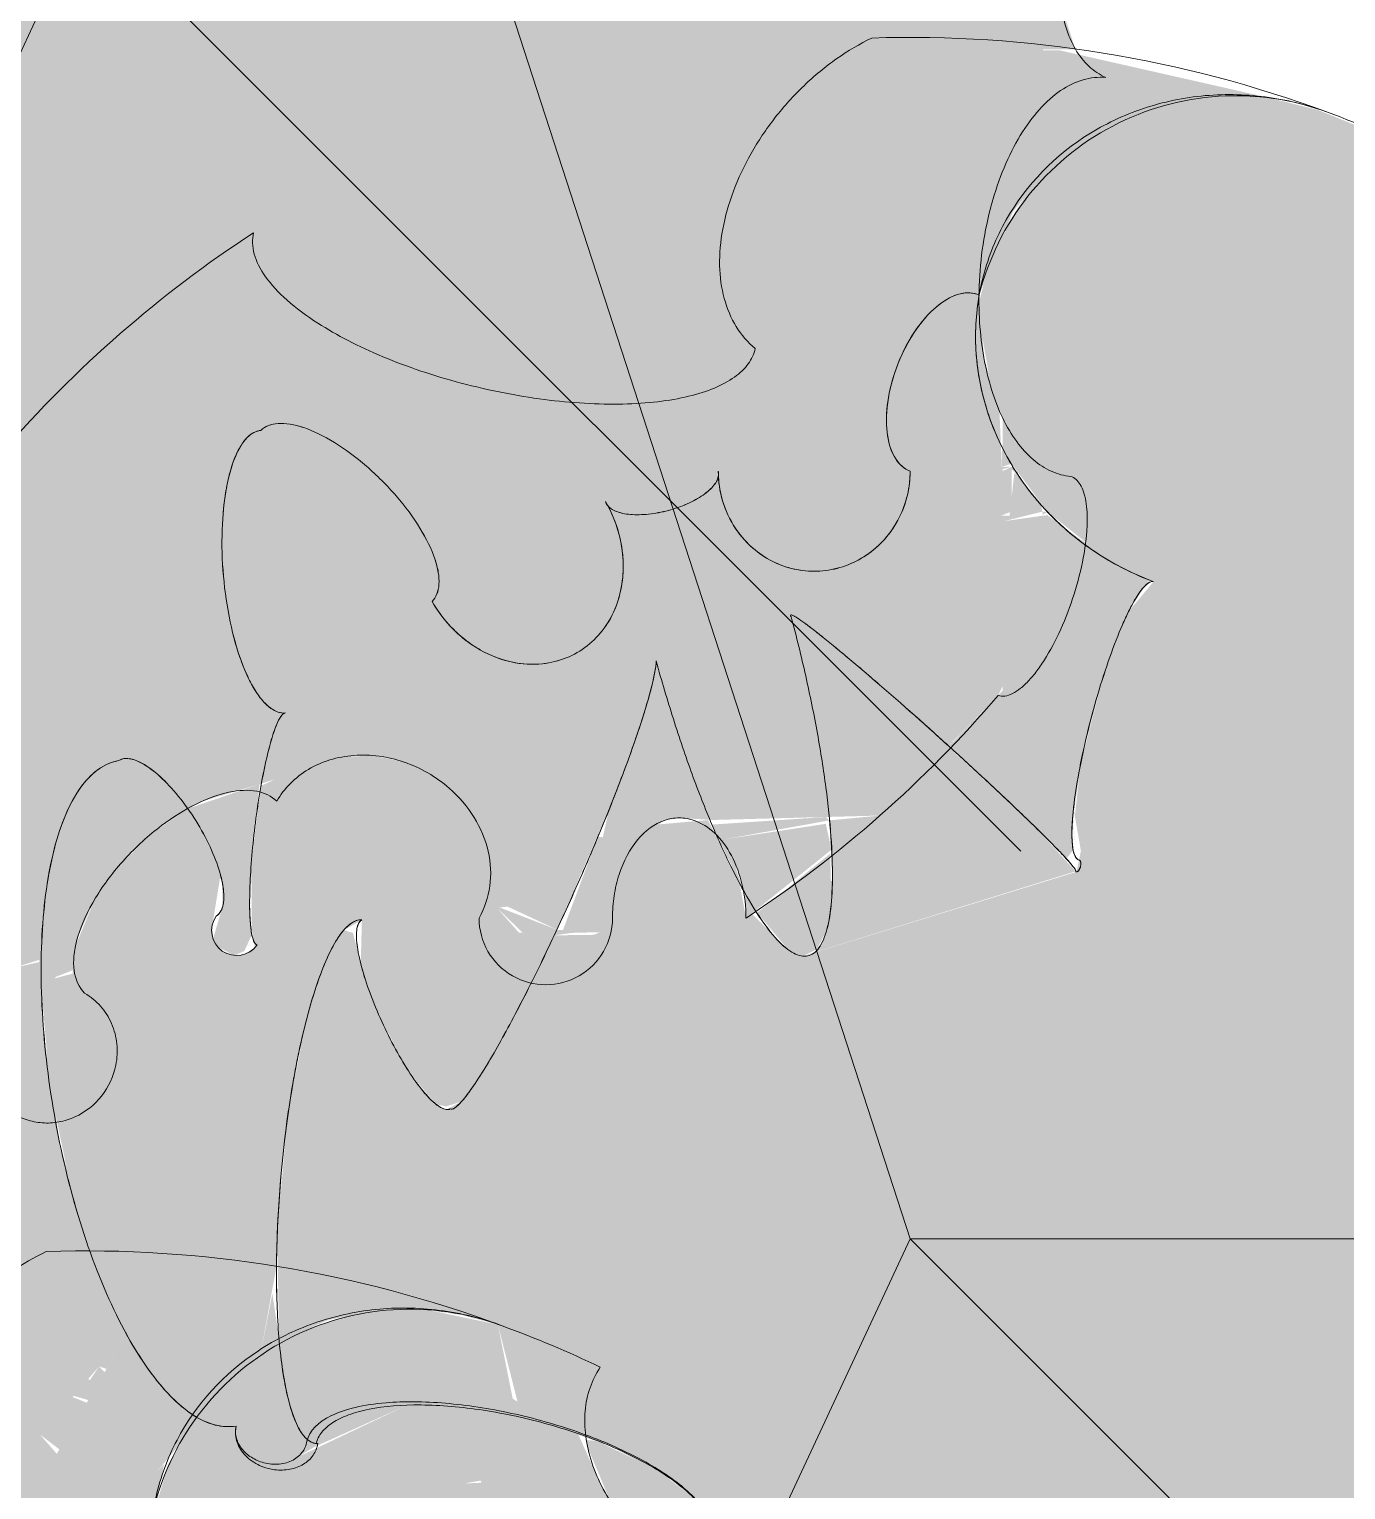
# Model space of a CAD drawing. Header units: inches. Extents: x 46946 to 48441, y 40324 to 42003.
# Drawn here: x 47835.3 to 47847.24, y 40445.14 to 40458.38 of the extents above; entities that cross this region are included whole.
import ezdxf

# ---------------------------------------------------------------- set-up
doc = ezdxf.new("R2010")
doc.units = ezdxf.units.IN
doc.header["$MEASUREMENT"] = 0
doc.layers.add('A-DETL-GENF', color=92, linetype='Continuous', lineweight=9)
doc.layers.add('I-FURN', color=30, linetype='Continuous', lineweight=9)

# ---------------------------------------------------------------- blocks, each defined once
blk = doc.blocks.new('PLANTER_ROOM DIVIDING_SHORT 2_ D - 6_-V159-Level 06 - Furniture')
at = {"layer": 'A-DETL-GENF'}
h = blk.add_hatch(color=256, dxfattribs=at)
h.paths.add_polyline_path([(44.219, -7.53), (44.45, -7.498), (44.263, -7.521)])
h.paths.add_polyline_path([(44.086, -7.518), (44.278, -7.518), (44.135, -7.512)])
h.paths.add_polyline_path([(45.401, -9.861), (44.669, -7.501), (44.263, -7.87), (43.536, -8.658), (44.163, -9.274), (44.207, -9.733), (44.735, -9.705), (45.268, -9.778)])
h.paths.add_polyline_path([(57.697, -4.82), (57.616, -4.518), (57.395, -4.296), (57.092, -4.215), (56.698, -4.155), (56.383, -3.987), (56.207, -3.745), (56.185, -3.61), (56.207, -3.475), (56.383, -3.233), (56.698, -3.065), (57.088, -3), (56.163, -1.791), (55.061, -0.678), (54.986, -0.491), (54.838, -0.358), (54.436, -0.135), (53.949, 0.027), (53.494, 0.088), (53.255, 0.06), (53.085, -0.072), (53.042, -0.237), (52.936, -0.403), (52.712, -0.588), (52.483, -0.708), (52.01, -0.849), (51.362, -0.891), (50.703, -0.8), (50.122, -0.588), (49.698, -0.282), (49.507, 0.027), (49.485, 0.104), (49.472, 0.257), (49.272, 0.027), (49.09, -0.072), (48.855, -0.138), (48.77, -0.155), (48.195, -0.138), (47.569, 0.033), (46.976, 0.333), (46.496, 0.723), (46.194, 1.15), (46.118, 1.445), (46.111, 1.556), (46.156, 1.733), (44.917, 1.445), (43.721, 1.015), (44.15, 0.062), (44.378, -0.819), (44.404, -1.19), (44.37, -1.495), (44.276, -1.722), (44.114, -1.865), (43.928, -1.911), (43.687, -1.865), (43.413, -1.728), (43.116, -1.504), (42.808, -1.201), (42.207, -0.411), (41.936, 0.047), (40.723, -0.914), (40.003, -1.607), (40.236, -1.865), (40.311, -2), (40.38, -2.24), (40.397, -2.529), (40.307, -3), (40.261, -3.151), (40.114, -3.457), (39.921, -3.741), (39.692, -3.991), (39.437, -4.197), (39.166, -4.349), (38.824, -4.447), (38.625, -4.467), (38.375, -4.426), (38.153, -4.349), (37.765, -5.308), (37.648, -5.782), (37.641, -6.361), (37.765, -6.919), (38.015, -7.424), (38.375, -7.847), (38.827, -8.133), (38.861, -8.133), (39.15, -8.283), (39.471, -8.366), (39.693, -8.37), (40.302, -8.261), (40.559, -8.161), (40.805, -8.161), (40.95, -8.099), (41.408, -7.757), (41.814, -7.246), (42.047, -6.797), (42.312, -7.019), (42.892, -7.246), (43.693, -7.454), (44.167, -7.507), (44.484, -7.452), (44.673, -7.492), (45.437, -9.973), (45.343, -10.142), (45.052, -10.435), (45.092, -10.488), (44.767, -10.548), (44.204, -10.833), (44.245, -11.299), (44.383, -11.47), (44.356, -11.831), (45.22, -12.154), (45.227, -12.083), (45.22, -11.811), (45.244, -11.866), (45.249, -12.226), (46.313, -12.772), (46.755, -13.066), (46.828, -13.206), (46.78, -13.299), (46.575, -13.482), (46.087, -13.763), (45.544, -13.97), (45.226, -14.051), (45.203, -14.136), (45.503, -14.306), (46.109, -14.494), (46.91, -14.645), (46.94, -14.649), (47.966, -14.738), (48.922, -14.719), (48.736, -14.274), (48.701, -14.115), (49.112, -13.767), (49.303, -13.415), (48.647, -13.36), (48.691, -13.066), (48.778, -12.737), (49.477, -12.559), (49.683, -12.274), (49.88, -11.714), (50.166, -11.187), (50.399, -10.917), (50.638, -10.786), (50.753, -10.789), (50.808, -11.348), (51.057, -11.024), (51.14, -10.886), (54.202, -11.649), (54.676, -10.692), (54.501, -11.785), (55.478, -12.202), (55.276, -9.205), (56.6, -8.67), (56.398, -8.475), (56.133, -8.124), (55.972, -7.774), (55.844, -7.301), (55.618, -6.559), (55.664, -6.167), (55.679, -6.104), (55.777, -5.888), (55.914, -5.696), (56.207, -5.459), (56.473, -5.347), (56.526, -5.338), (56.868, -5.342), (57.042, -5.404), (57.092, -5.425), (57.395, -5.344), (57.616, -5.123), (57.677, -4.977)])
h = blk.add_hatch(color=256, dxfattribs=at)
h.paths.add_polyline_path([(46.496, -17.485), (46.225, -17.257), (46.368, -17.87), (46.432, -17.678)])
h.paths.add_polyline_path([(40.999, -8.071), (41.054, -8.055), (41.443, -8.099), (41.444, -8.176), (41.023, -8.161), (41.001, -8.078)])
h.paths.add_polyline_path([(33.401, -17.345), (32.669, -14.984), (32.263, -15.353), (31.219, -16.485), (30.42, -17.437), (30.389, -17.555), (31.417, -17.324), (32.474, -17.197), (33.044, -17.208), (33.268, -17.261)])
h.paths.add_polyline_path([(45.767, -16.872), (45.624, -16.742), (45.561, -16.579), (45.259, -16.544), (44.909, -16.384), (44.558, -16.119), (44.254, -15.786), (44.038, -15.43), (43.939, -15.098), (43.618, -14.042), (43.625, -13.814), (43.679, -13.587), (43.777, -13.372), (44.107, -11.729), (44.36, -11.786), (44.383, -11.47), (44.207, -11.228), (44.185, -11.093), (44.203, -10.786), (44.163, -9.274), (43.074, -8.202), (41.495, -8.153), (41.408, -7.802), (41.33, -7.815), (41, -8.099), (41.003, -8.169), (40.483, -8.191), (40.01, -8.332), (39.362, -8.374), (38.703, -8.283), (37.216, -7.794), (37.216, -7.501), (36.855, -7.621), (36.77, -7.639), (36.195, -7.621), (35.569, -7.45), (34.976, -7.15), (34.496, -6.76), (34.194, -6.333), (34.118, -6.038), (34.111, -5.927), (34.156, -5.75), (32.917, -6.038), (31.721, -6.468), (32.15, -7.421), (32.378, -8.302), (32.404, -8.673), (32.37, -8.978), (32.276, -9.205), (32.114, -9.349), (31.928, -9.394), (31.687, -9.349), (31.413, -9.211), (31.116, -8.987), (30.808, -8.684), (30.207, -7.894), (29.936, -7.437), (28.808, -8.315), (28.221, -8.88), (28.568, -9.196), (28.38, -9.723), (28.397, -10.012), (28.357, -10.32), (28.261, -10.634), (28.114, -10.94), (27.921, -11.224), (27.692, -11.474), (27.437, -11.68), (26.945, -11.905), (26.824, -11.93), (26.625, -11.95), (26.328, -12.216), (26.296, -12.1), (25.946, -12.298), (26.002, -12.507), (25.788, -12.699), (25.765, -12.889), (26.015, -12.816), (26.055, -12.827), (26.015, -12.925), (26.157, -13.051), (25.903, -13.441), (26.212, -13.582), (25.765, -14.403), (26.015, -14.908), (26.471, -13.688), (26.98, -13.909), (26.991, -13.788), (27.26, -14.043), (26.028, -14.924), (26.375, -15.33), (26.824, -15.646), (26.829, -15.594), (26.966, -15.698), (27.471, -15.849), (27.883, -15.889), (28.432, -15.803), (28.95, -15.583), (29.408, -15.24), (29.814, -14.729), (30.047, -14.281), (30.312, -14.502), (30.892, -14.729), (31.603, -14.92), (32.673, -14.975), (33.437, -17.456), (33.376, -17.592), (33.22, -17.748), (32.644, -18.098), (31.787, -18.46), (30.896, -18.805), (31.458, -18.968), (32.644, -19.437), (33.834, -19.996), (34.651, -20.467), (34.823, -20.654), (34.813, -20.732), (34.66, -20.9), (34.25, -21.165), (33.712, -21.401), (33.312, -21.499), (33.226, -21.534), (33.203, -21.619), (33.503, -21.789), (34.109, -21.978), (34.91, -22.128), (34.94, -22.132), (35.966, -22.221), (36.963, -22.198), (37.545, -22.092), (37.786, -21.974), (37.803, -21.908), (37.65, -21.804), (37.655, -21.735), (37.578, -21.63), (37.596, -21.573), (37.515, -21.167), (37.526, -20.4), (37.683, -19.758), (37.88, -19.197), (38.122, -18.731), (38.384, -18.411), (38.638, -18.27), (38.753, -18.272), (38.782, -18.742), (38.902, -19.132), (39.122, -19.498), (39.454, -19.794), (39.901, -20.017), (40.129, -20.097), (40.723, -20.151), (41.123, -20.097), (41.281, -20.06), (41.609, -19.908), (41.977, -19.568), (42.081, -19.432), (42.202, -19.132), (42.357, -19.372), (42.415, -19.431), (42.747, -19.593), (43.143, -19.686), (43.824, -19.701), (44.595, -19.583), (45.005, -19.441), (44.678, -19.372), (45.037, -17.632), (45.087, -16.855), (45.491, -16.895), (45.547, -17.139), (45.649, -16.877)])
h.paths.add_polyline_path([(45.249, -12.226), (45.2, -11.875), (45.206, -11.943), (45.2, -12.195), (44.996, -12.723), (44.998, -12.747), (45.226, -12.511), (45.243, -12.305)])
h.paths.add_polyline_path([(45.092, -10.488), (44.474, -9.714), (44.238, -9.764), (44.383, -10.716), (44.698, -10.548), (44.89, -10.503)])
h.paths.add_polyline_path([(44.678, -19.372), (43.742, -18.964), (44.449, -17.033), (44.654, -19.132)])
h.paths.add_polyline_path([(32.219, -15.013), (32.45, -14.981), (32.263, -15.004)])
h.paths.add_polyline_path([(32.086, -15.001), (32.278, -15.001), (32.135, -14.995)])
h.paths.add_polyline_path([(32.585, -14.937), (31.847, -14.966), (32.215, -14.984), (32.581, -14.938)])
h.paths.add_polyline_path([(27.258, -13.995), (27.037, -13.272), (27.115, -12.4), (27.19, -12.4), (27.222, -13.14)])
h = blk.add_hatch(color=256, dxfattribs=at)
h.paths.add_polyline_path([(55.912, -15.752), (55.66, -14.908), (55.593, -14.136), (55.492, -14.092), (55.593, -14.936), (55.341, -14.97), (55.548, -16.012), (55.876, -15.778)])
h.paths.add_polyline_path([(54.87, -16.265), (54.596, -15.846), (54.622, -15.793), (54.23, -15.05), (54.219, -14.826), (53.851, -14.707), (53.041, -14.279), (52.667, -14.931), (52.408, -15.24), (51.943, -15.586), (51.432, -15.803), (51.006, -14.468), (50.043, -14.737), (51.243, -15.833), (50.883, -15.889), (50.25, -15.803), (50.043, -15.764), (50.59, -16.285), (50.718, -16.45), (50.613, -16.645), (50.508, -16.593), (50.376, -16.908), (50.293, -16.838), (50.247, -16.91), (50.066, -16.804), (49.906, -17.002), (49.774, -16.888), (49.909, -16.712), (49.882, -16.696), (49.727, -16.847), (49.423, -16.584), (49.462, -16.45), (49.351, -16.385), (49.269, -16.45), (49.156, -16.352), (49.18, -16.285), (48.868, -16.102), (48.072, -16.45), (47.126, -16.71), (46.131, -16.854), (45.649, -16.877), (45.547, -17.139), (45.465, -16.873), (45.07, -16.867), (45.037, -17.632), (44.678, -19.372), (46.826, -19.827), (49.023, -19.843), (51.178, -19.417), (50.942, -18.833), (50.777, -18.246), (50.69, -17.682), (50.69, -17.133), (50.76, -16.721), (50.987, -16.285), (51.142, -16.114), (51.43, -15.98), (51.81, -15.98), (52.14, -16.077), (52.595, -16.361), (52.436, -15.214), (53.505, -14.796), (52.922, -16.641), (54.829, -16.273)])
h.paths.add_polyline_path([(54.585, -17.481), (54.454, -17.334), (54.161, -16.91), (54.119, -16.766), (54.115, -16.499), (52.939, -16.661), (53.351, -17.149), (53.641, -17.574), (54.478, -17.755), (54.549, -17.574)])
h.paths.add_polyline_path([(50.956, -14.311), (50.757, -13.685), (50.528, -13.881), (50.364, -12.952), (50.218, -13.042), (50.19, -12.885), (50.066, -12.943), (50.048, -13.145), (49.563, -13.441), (49.514, -13.574), (49.98, -14.555), (50.921, -14.319)])
h.paths.add_polyline_path([(50.808, -11.348), (50.761, -11.074), (50.753, -10.789), (50.631, -10.789), (50.384, -10.927), (50.114, -11.262), (49.834, -11.832), (49.824, -11.93), (49.891, -11.923), (50.337, -11.736), (50.643, -11.514), (50.753, -11.409)])
h.paths.add_polyline_path([(46.496, -17.485), (46.368, -17.87), (46.225, -17.257)])
h.paths.add_polyline_path([(45.431, -15.125), (45.391, -15.036), (45.244, -14.967), (45.039, -14.986), (44.415, -14.957), (43.878, -14.898), (44.101, -15.548), (44.421, -15.359), (44.779, -15.235), (44.993, -15.235), (45.277, -15.318), (45.351, -15.279), (45.428, -15.136)])
h.paths.add_polyline_path([(44.678, -19.372), (44.449, -17.033), (43.742, -18.964), (44.167, -19.149)])
h.paths.add_polyline_path([(39.441, -8.373), (38.694, -8.071), (38.298, -7.757), (37.96, -7.313), (37.737, -6.793), (37.641, -6.361), (37.648, -5.782), (37.225, -7.65), (37.227, -7.839), (38.343, -8.167), (38.726, -8.288), (39.367, -8.374), (39.434, -8.373)])
h = blk.add_hatch(color=256, dxfattribs=at)
h.paths.add_polyline_path([(68.245, -19.386), (68.02, -18.876), (67.987, -18.801), (67.714, -18.271), (67.558, -18.3), (67.384, -18.411), (67.122, -18.731), (66.88, -19.197), (66.008, -19.499), (66.469, -19.709), (67.197, -19.66), (68.005, -19.47), (68.244, -19.387)])
h.paths.add_polyline_path([(67.717, -16.251), (67.651, -16.197), (67.686, -16.433), (67.717, -16.262)])
h.paths.add_polyline_path([(56.401, -17.345), (56.31, -17.067), (56.268, -17.261)])
h.paths.add_polyline_path([(67.014, -18.221), (65.73, -17.977), (66.008, -17.368), (64.634, -16.608), (63.063, -17.47), (64.498, -16.591), (64.222, -16.383), (61.766, -15.022), (61.753, -15.234), (61.66, -14.902), (61.703, -8.283), (61.122, -8.071), (60.698, -7.766), (60.548, -7.554), (60.485, -7.379), (60.472, -7.226), (60.317, -7.421), (60.093, -7.554), (59.855, -7.621), (59.77, -7.639), (59.195, -7.621), (58.569, -7.45), (57.946, -7.128), (57.496, -6.76), (57.193, -6.331), (57.118, -6.038), (57.121, -5.888), (57.156, -5.75), (55.674, -6.126), (55.619, -6.548), (55.656, -6.76), (55.664, -6.787), (55.848, -7.314), (56.133, -8.124), (56.459, -8.537), (56.6, -8.67), (55.276, -9.205), (55.469, -12.226), (54.467, -11.77), (54.687, -10.587), (54.202, -11.649), (51.125, -10.917), (51.057, -11.024), (50.921, -11.224), (50.692, -11.474), (50.437, -11.68), (50.166, -11.832), (49.766, -12.011), (49.639, -12.311), (49.448, -12.603), (48.778, -12.737), (48.647, -13.36), (49.303, -13.415), (49.112, -13.767), (48.701, -14.115), (48.841, -14.555), (49.015, -14.908), (49.375, -15.33), (49.824, -15.646), (49.829, -15.594), (50.043, -15.727), (50.471, -15.849), (51.057, -15.862), (51.233, -15.803), (50.043, -14.737), (51.006, -14.468), (51.432, -15.803), (51.95, -15.583), (52.408, -15.24), (52.814, -14.729), (53.06, -14.285), (54.067, -14.783), (54.603, -14.92), (55.593, -14.936), (55.396, -13.244), (55.45, -13.146), (55.437, -12.621), (55.497, -12.529), (55.673, -14.975), (56.437, -17.456), (56.376, -17.592), (56.401, -18.179), (56.016, -18.197), (55.637, -18.123), (55.607, -18.115), (54.787, -18.46), (53.896, -18.805), (54.501, -18.984), (55.644, -19.437), (56.831, -19.994), (57.651, -20.467), (57.813, -20.612), (58.325, -20.549), (58.286, -20.517), (58.608, -20.467), (58.624, -20.535), (58.904, -20.549), (58.966, -20.649), (58.986, -20.612), (59.008, -20.498), (59.263, -20.495), (59.087, -20.648), (59.479, -20.612), (59.668, -20.436), (59.76, -20.427), (59.716, -20.269), (59.866, -20.203), (60.66, -19.852), (60.791, -19.427), (60.997, -18.949), (61.252, -18.55), (61.514, -18.316), (61.753, -18.272), (62.122, -19.498), (62.504, -19.822), (62.901, -20.017), (63.129, -20.097), (63.363, -19.988), (62.834, -18.542), (65.202, -19.132), (65.531, -18.469), (65.729, -18.534), (65.59, -18.692), (66.684, -19.121), (66.996, -18.27)])
h.paths.add_polyline_path([(65.468, -7.647), (65.421, -7.621), (65.342, -7.635)])
h.paths.add_polyline_path([(65.231, -7.625), (65.179, -7.522), (64.949, -7.456), (64.835, -7.538), (65.195, -7.621)])
h.paths.add_polyline_path([(64.755, -7.419), (64.675, -7.45), (64.745, -7.423)])
h.paths.add_polyline_path([(64.739, -11.57), (62.377, -8.76), (63.847, -8.166), (63.483, -8.191), (63.01, -8.332), (62.362, -8.374), (62.028, -8.345), (61.772, -14.859)])
h.paths.add_polyline_path([(60.1, -21.661), (59.88, -20.863), (59.235, -20.808), (59.429, -20.661), (59.04, -20.689), (58.889, -20.779), (57.828, -20.689), (57.78, -20.783), (57.665, -20.927), (57.78, -21.523), (57.514, -21.434), (57.539, -21.709), (57.615, -21.818), (57.547, -21.796), (57.615, -22.082), (57.91, -22.128), (57.946, -22.133), (58.175, -22.132), (57.88, -21.557), (57.946, -21.506), (58.259, -22.171), (59.307, -22.227), (59.593, -22.221), (59.53, -21.983), (59.847, -21.637), (59.9, -21.707), (60.024, -21.598), (60.064, -21.703)])
h.paths.add_polyline_path([(57.883, -21.996), (57.786, -21.696), (57.813, -21.655), (57.88, -21.983)])
h.paths.add_polyline_path([(57.646, -21.211), (57.611, -21.088), (57.482, -21.042), (57.526, -21.142)])
h.paths.add_polyline_path([(56.99, -21.291), (56.496, -21.466), (56.223, -21.545), (56.223, -21.633), (56.503, -21.789), (56.714, -21.827), (56.967, -21.341)])
h.paths.add_polyline_path([(53.594, -17.505), (53.486, -17.35), (53.374, -17.559)])
h.paths.add_polyline_path([(50.956, -14.311), (49.98, -14.555), (49.888, -14.403), (49.514, -13.574), (49.563, -13.441), (50.048, -13.145), (50.066, -12.943), (50.211, -12.885), (50.218, -13.042), (50.364, -12.952), (50.537, -13.931), (50.757, -13.685), (50.945, -14.276)])
h = blk.add_hatch(color=256, dxfattribs=at)
h.paths.add_polyline_path([(49.001, -14.881), (48.922, -14.719), (48.495, -14.781), (48.993, -14.879)])
h.paths.add_polyline_path([(48.25, -14.743), (47.259, -14.688), (46.275, -14.534), (45.503, -14.306), (45.203, -14.136), (45.109, -13.97), (45.507, -13.98), (45.998, -13.805), (46.502, -13.532), (46.78, -13.299), (46.8, -13.206), (46.755, -13.066), (46.313, -12.772), (45.249, -12.226), (45.223, -12.548), (44.998, -12.747), (44.989, -12.648), (45.197, -12.202), (44.073, -11.716), (43.777, -13.372), (43.679, -13.587), (43.624, -13.842), (43.625, -14.078), (43.659, -14.259), (43.837, -14.761), (43.893, -14.884), (44.562, -14.97), (45.185, -14.97), (45.358, -14.94), (45.418, -15.033), (45.431, -15.125), (45.391, -15.235), (45.277, -15.318), (45.173, -15.328), (44.704, -15.252), (44.387, -15.375), (44.101, -15.548), (44.317, -15.862), (44.599, -16.153), (44.909, -16.384), (45.324, -16.558), (45.596, -16.593), (45.642, -16.766), (45.767, -16.872), (46.627, -16.798), (47.612, -16.593), (48.141, -16.423), (48.25, -14.744)])
h.paths.add_polyline_path([(45.437, -9.973), (45.376, -9.846), (45.22, -9.766), (44.89, -9.715), (44.508, -9.725), (45.044, -10.387), (45.376, -10.109), (45.401, -10.054)])
h.paths.add_polyline_path([(44.817, -10.52), (44.526, -10.62), (44.377, -10.677), (44.207, -9.733), (44.176, -9.764), (44.245, -10.797), (44.767, -10.548)])
h.paths.add_polyline_path([(44.554, -7.584), (44.474, -7.521), (44.219, -7.53), (43.603, -7.436), (42.892, -7.246), (42.312, -7.019), (42.077, -6.868), (42.025, -6.827), (41.664, -7.451), (41.439, -7.757), (41.498, -8.177), (43.074, -8.202), (43.534, -8.65), (44.474, -7.659)])
h.paths.add_polyline_path([(43.074, -8.202), (42.991, -8.161), (43.029, -8.161), (43.07, -8.199)])
h.paths.add_polyline_path([(41.444, -8.176), (41.408, -8.081), (41.001, -8.078), (41.043, -8.169), (41.436, -8.176)])
h.paths.add_polyline_path([(41.437, -7.796), (41.408, -7.757), (41.408, -7.802), (41.436, -7.797)])
h.paths.add_polyline_path([(41.003, -8.169), (40.973, -8.083), (40.796, -8.165), (40.999, -8.168)])
h = blk.add_hatch(color=256, dxfattribs=at)
h.paths.add_polyline_path([(69.232, -20.112), (68.901, -20.017), (68.684, -19.926), (68.415, -19.772), (68.314, -19.542), (68.045, -19.913), (68.429, -19.802), (68.948, -20.067), (69.01, -20.097), (69.047, -20.44), (69.099, -20.524), (69.218, -20.157)])
h.paths.add_polyline_path([(68.547, -21.646), (68.031, -21.775), (68.079, -21.931), (68.452, -21.828)])
h.paths.add_polyline_path([(67.838, -21.999), (67.684, -21.862), (66.98, -22.039), (67.142, -21.858), (66.811, -21.714), (66.586, -21.218), (66.136, -21.421), (66.136, -21.617), (65.87, -21.887), (65.816, -21.78), (65.272, -22.227), (65.066, -22.221), (65.035, -22.162), (64.966, -22.221), (64.699, -21.861), (64.41, -21.848), (64.019, -21.756), (63.747, -21.592), (63.627, -21.375), (63.667, -20.894), (63.813, -20.732), (63.829, -20.689), (63.823, -20.654), (63.755, -20.549), (63.313, -20.255), (62.815, -20.026), (62.784, -20.017), (62.314, -19.691), (62.092, -19.492), (61.927, -19.561), (61.685, -19.691), (61.981, -20.918), (61.206, -21.786), (60.895, -21.9), (61.04, -22.29), (60.963, -22.482), (60.861, -22.592), (62.976, -22.592), (63.161, -22.296), (63.596, -22.116), (63.627, -22.592), (67.458, -22.592), (67.043, -22.22), (67.695, -22.039)])
h.paths.add_polyline_path([(64.258, -20.681), (64.253, -20.652), (64.193, -20.682)])
h.paths.add_polyline_path([(61.922, -19.489), (61.845, -19.132), (61.39, -19.329), (61.765, -19.49)])
h.paths.add_polyline_path([(61.308, -19.294), (61.301, -19.175), (61.07, -19.198), (61.245, -19.268)])
h.paths.add_polyline_path([(61.291, -19.016), (61.245, -18.734), (61.119, -18.748), (61.058, -18.978), (61.245, -19.009)])
h.paths.add_polyline_path([(61.006, -19.172), (60.943, -19.062), (60.909, -19.135), (60.997, -19.168)])
h.paths.add_polyline_path([(55.998, -22.592), (55.88, -22.47), (55.266, -22.423), (54.501, -22.28), (54.272, -22.245), (54.098, -22.373), (54.097, -22.373), (53.849, -22.513), (53.706, -22.592), (55.971, -22.592)])
h.paths.add_polyline_path([(53.429, -20.668), (53.428, -20.668), (53.265, -20.731)])
h.paths.add_polyline_path([(53.787, -19.815), (53.716, -19.571), (53.624, -19.411), (53.442, -19.245), (53.235, -19.142), (52.958, -19.091), (52.781, -19.092), (52.48, -19.172), (52.315, -19.245), (52.436, -18.939), (52.37, -18.587), (52.258, -18.36), (52.041, -18.223), (52.258, -18.197), (52.463, -18.123), (52.642, -18.004), (52.788, -17.847), (52.914, -17.566), (52.941, -17.446), (52.916, -17.149), (52.889, -17.045), (52.702, -16.766), (52.512, -16.616), (52.436, -16.573), (52.258, -16.508), (52.025, -16.508), (51.927, -16.616), (51.719, -16.688), (51.434, -16.688), (51.057, -16.587), (50.858, -16.497), (50.731, -16.895), (50.684, -17.166), (50.731, -17.946), (50.777, -18.019), (50.93, -17.887), (51.068, -17.952), (51.254, -18.197), (51.288, -18.258), (51.412, -18.785), (51.426, -19.435), (51.308, -20.269), (51.092, -21.026), (50.858, -21.576), (50.512, -22.104), (50.195, -22.379), (50.033, -22.438), (49.88, -22.436), (49.998, -22.592), (51.845, -22.57), (51.695, -22.441), (51.608, -22.212), (51.647, -21.981), (51.781, -21.703), (51.996, -21.412), (52.411, -21.026), (52.775, -20.817), (53.037, -20.756), (53.155, -20.773), (53.222, -20.817), (53.429, -20.668), (53.61, -20.458), (53.716, -20.268), (53.781, -20.042)])
h.paths.add_polyline_path([(50.731, -16.41), (50.534, -16.224), (50.442, -16.102), (49.829, -15.594), (49.824, -15.646), (49.298, -15.24), (49.001, -14.881), (48.25, -14.744), (48.141, -16.423), (48.868, -16.102), (49.21, -16.302), (49.156, -16.352), (49.302, -16.45), (49.351, -16.385), (49.486, -16.464), (49.434, -16.593), (49.727, -16.847), (49.909, -16.712), (49.949, -16.736), (49.774, -16.888), (49.906, -17.002), (50.066, -16.804), (50.247, -16.91), (50.293, -16.838), (50.376, -16.908), (50.534, -16.604), (50.659, -16.643), (50.718, -16.45)])
h.paths.add_polyline_path([(48.727, -12.947), (48.713, -12.984), (48.718, -12.984)])
for p, q in [((48, -9), (48, 3)), ((48, -9), (56.485, -0.515)), ((36, -16.483), (44.485, -7.998)), ((48, -9), (36.587, -12.708)), ((48, -9), (58.876, -14.071)), ((36, -16.483), (46.876, -21.555))]:
    blk.add_line(p, q, dxfattribs=at)
for centre, radius, start, end in [((48, -9), 10.891, 154.5842, 159.67), ((48, -9), 10.891, 159.67, 181.8334), ((40.037, -6.05), 2.399, 159.67, 255.6736), ((36, -16.483), 10.891, 33.3994, 49.4954), ((45.092, -12.303), 0.605, 270, 90), ((59, -16.483), 10.891, 154.5842, 159.67), ((59, -16.483), 10.891, 159.67, 181.8334), ((51.037, -13.533), 2.399, 159.67, 255.6736), ((48, -9), 10.891, 213.1308, 229.0869), ((45.205, -15.105), 0.227, 235, 55), ((45.205, -15.105), 0.227, 235, 55)]:
    blk.add_arc(centre, radius, start, end, dxfattribs=at)
for points, knots in [([(37.788, -5.216), (37.719, -5.403), (37.65, -5.684), (37.622, -6.073), (37.639, -6.459), (37.744, -6.928), (38.08, -7.609), (38.64, -8.12), (39.245, -8.344), (39.607, -8.402), (39.849, -8.411), (40.055, -8.396), (40.287, -8.362), (40.566, -8.286), (40.839, -8.165), (41.042, -8.046), (41.19, -7.944), (41.33, -7.831), (41.504, -7.668), (41.784, -7.343), (41.956, -7.025), (42.043, -6.793)], [0, 0, 0, 0, 0.076923, 0.115385, 0.153846, 0.230769, 0.307692, 0.461538, 0.538462, 0.576923, 0.615385, 0.639423, 0.663462, 0.711538, 0.759615, 0.783654, 0.807692, 0.831731, 0.855769, 0.903846, 1, 1, 1, 1]), ([(37.472, -7.226), (37.447, -7.282), (37.38, -7.384), (37.172, -7.548), (36.792, -7.665), (36.204, -7.647), (35.536, -7.465), (34.882, -7.123), (34.36, -6.659), (34.132, -6.249), (34.097, -5.947), (34.128, -5.813), (34.156, -5.75)], [0, 0, 0, 0, 0.058824, 0.117647, 0.235294, 0.352941, 0.470588, 0.602941, 0.735294, 0.867647, 0.933824, 1, 1, 1, 1]), ([(42.043, -6.793), (41.976, -6.973), (41.85, -7.223), (41.628, -7.528), (41.376, -7.804), (41.009, -8.09), (40.591, -8.281), (40.242, -8.371), (39.885, -8.419), (39.621, -8.405), (39.444, -8.374)], [0, 0, 0, 0, 0.166667, 0.25, 0.333333, 0.5, 0.666667, 0.75, 0.833333, 1, 1, 1, 1]), ([(44.566, -7.469), (44.563, -7.479), (44.549, -7.498), (44.502, -7.518), (44.431, -7.531), (44.337, -7.535), (44.222, -7.531), (44.044, -7.515), (43.676, -7.459), (43.053, -7.309), (42.441, -7.092), (42.148, -6.935), (42.05, -6.845), (42.039, -6.809), (42.043, -6.793)], [0, 0, 0, 0, 0.045455, 0.090909, 0.136364, 0.181818, 0.227273, 0.272727, 0.363636, 0.545455, 0.727273, 0.863636, 0.931818, 1, 1, 1, 1]), ([(42.043, -6.793), (42.04, -6.803), (42.043, -6.826), (42.073, -6.867), (42.128, -6.914), (42.208, -6.964), (42.309, -7.019), (42.471, -7.094), (42.818, -7.229), (43.432, -7.411), (44.071, -7.529), (44.403, -7.54), (44.534, -7.511), (44.561, -7.485), (44.566, -7.469)], [0, 0, 0, 0, 0.045455, 0.090909, 0.136364, 0.181818, 0.227273, 0.272727, 0.363636, 0.545455, 0.727273, 0.863636, 0.931818, 1, 1, 1, 1]), ([(41.089, -7.543), (41.083, -7.604), (41.052, -7.722), (40.909, -7.944), (40.589, -8.179), (40.027, -8.354), (39.336, -8.399), (38.606, -8.289), (37.961, -8.02), (37.612, -7.706), (37.481, -7.432), (37.466, -7.295), (37.472, -7.226)], [0, 0, 0, 0, 0.058824, 0.117647, 0.235294, 0.352941, 0.470588, 0.602941, 0.735294, 0.867647, 0.933824, 1, 1, 1, 1]), ([(43.074, -8.202), (43.08, -8.183), (43.084, -8.142), (43.062, -8.073), (43.013, -7.999), (42.939, -7.921), (42.841, -7.841), (42.684, -7.737), (42.443, -7.614), (42.114, -7.494), (41.699, -7.395), (41.353, -7.384), (41.15, -7.452), (41.1, -7.509), (41.089, -7.543)], [0, 0, 0, 0, 0.052632, 0.105263, 0.157895, 0.210526, 0.263158, 0.315789, 0.421053, 0.526316, 0.631579, 0.815789, 0.907895, 1, 1, 1, 1]), ([(42.363, -10.078), (42.353, -10.084), (42.341, -10.087), (42.345, -10.067), (42.37, -10.024), (42.416, -9.958), (42.483, -9.87), (42.569, -9.762), (42.672, -9.636), (42.831, -9.447), (43.155, -9.07), (43.701, -8.46), (44.251, -7.877), (44.584, -7.55), (44.665, -7.491), (44.673, -7.498)], [0, 0, 0, 0, 0.041667, 0.083333, 0.125, 0.166667, 0.208333, 0.25, 0.291667, 0.333333, 0.416667, 0.583333, 0.75, 0.875, 1, 1, 1, 1]), ([(44.673, -7.498), (44.67, -7.495), (44.658, -7.499), (44.618, -7.528), (44.557, -7.58), (44.477, -7.656), (44.379, -7.752), (44.227, -7.906), (44.002, -8.141), (43.694, -8.472), (43.266, -8.945), (42.757, -9.528), (42.43, -9.932), (42.346, -10.061), (42.341, -10.087), (42.353, -10.084), (42.363, -10.078)], [0, 0, 0, 0, 0.041667, 0.083333, 0.125, 0.166667, 0.208333, 0.25, 0.333333, 0.416667, 0.5, 0.666667, 0.833333, 0.916667, 0.958333, 1, 1, 1, 1]), ([(44.673, -7.498), (44.674, -7.494), (44.673, -7.487), (44.665, -7.475), (44.65, -7.465), (44.631, -7.456), (44.609, -7.452), (44.588, -7.452), (44.572, -7.458), (44.567, -7.465), (44.566, -7.469)], [0, 0, 0, 0, 0.117647, 0.235294, 0.352941, 0.470588, 0.602941, 0.735294, 0.867647, 1, 1, 1, 1]), ([(44.566, -7.469), (44.567, -7.465), (44.571, -7.459), (44.584, -7.454), (44.601, -7.452), (44.622, -7.454), (44.644, -7.461), (44.662, -7.472), (44.673, -7.485), (44.674, -7.494), (44.673, -7.498)], [0, 0, 0, 0, 0.117647, 0.235294, 0.352941, 0.470588, 0.602941, 0.735294, 0.867647, 1, 1, 1, 1]), ([(39.444, -8.374), (39.422, -8.427), (39.415, -8.544), (39.517, -8.742), (39.719, -8.932), (40.003, -9.096), (40.337, -9.204), (40.668, -9.228), (40.925, -9.158), (41.017, -9.06), (41.041, -9)], [0, 0, 0, 0, 0.117647, 0.235294, 0.352941, 0.470588, 0.602941, 0.735294, 0.867647, 1, 1, 1, 1]), ([(41.041, -9), (41.02, -9.053), (40.943, -9.143), (40.73, -9.217), (40.451, -9.219), (40.13, -9.146), (39.812, -8.998), (39.555, -8.792), (39.417, -8.567), (39.419, -8.434), (39.444, -8.374)], [0, 0, 0, 0, 0.117647, 0.235294, 0.352941, 0.470588, 0.602941, 0.735294, 0.867647, 1, 1, 1, 1]), ([(41.041, -9), (41.115, -9), (41.259, -9.017), (41.467, -9.092), (41.648, -9.212), (41.844, -9.424), (41.977, -9.761), (41.93, -10.137), (41.766, -10.414), (41.564, -10.596), (41.314, -10.713), (41.134, -10.739), (41.041, -10.739)], [0, 0, 0, 0, 0.076923, 0.153846, 0.230769, 0.307692, 0.461538, 0.615385, 0.711538, 0.807692, 0.903846, 1, 1, 1, 1]), ([(41.041, -10.739), (41.115, -10.739), (41.259, -10.723), (41.536, -10.622), (41.761, -10.431), (41.898, -10.181), (41.95, -9.976), (41.951, -9.764), (41.893, -9.541), (41.766, -9.325), (41.564, -9.143), (41.314, -9.026), (41.134, -9), (41.041, -9)], [0, 0, 0, 0, 0.076923, 0.153846, 0.307692, 0.384615, 0.461538, 0.538462, 0.615385, 0.711538, 0.807692, 0.903846, 1, 1, 1, 1]), ([(51.003, -9.09), (51.069, -9.135), (51.186, -9.243), (51.358, -9.531), (51.436, -9.999), (51.296, -10.64), (50.961, -11.222), (50.512, -11.66), (50.027, -11.918), (49.629, -11.97), (49.346, -11.91), (49.222, -11.848), (49.163, -11.809)], [0, 0, 0, 0, 0.066667, 0.133333, 0.266667, 0.4, 0.533333, 0.65, 0.766667, 0.883333, 0.941667, 1, 1, 1, 1]), ([(37.115, -9.348), (37.167, -9.457), (37.291, -9.668), (37.539, -9.968), (37.832, -10.233), (38.267, -10.524), (38.856, -10.745), (39.396, -10.734), (39.74, -10.586), (39.873, -10.472), (39.93, -10.404)], [0, 0, 0, 0, 0.1, 0.2, 0.3, 0.4, 0.6, 0.8, 0.9, 1, 1, 1, 1]), ([(42.363, -10.078), (42.543, -10.03), (42.898, -9.943), (43.423, -9.836), (43.916, -9.759), (44.511, -9.697), (44.983, -9.702), (45.284, -9.773), (45.417, -9.857), (45.454, -9.969), (45.392, -10.106), (45.235, -10.262), (44.987, -10.434), (44.656, -10.614), (44.254, -10.798), (43.795, -10.978), (43.291, -11.149), (42.941, -11.253), (42.761, -11.302)], [0, 0, 0, 0, 0.058824, 0.117647, 0.176471, 0.235294, 0.352941, 0.411765, 0.470588, 0.529412, 0.588235, 0.647059, 0.705882, 0.764706, 0.823529, 0.882353, 0.941176, 1, 1, 1, 1]), ([(42.761, -11.302), (42.941, -11.253), (43.291, -11.149), (43.795, -10.978), (44.254, -10.798), (44.79, -10.553), (45.183, -10.315), (45.392, -10.106), (45.454, -9.969), (45.417, -9.857), (45.284, -9.773), (45.058, -9.719), (44.747, -9.699), (44.362, -9.712), (43.916, -9.759), (43.423, -9.836), (42.898, -9.943), (42.543, -10.03), (42.363, -10.078)], [0, 0, 0, 0, 0.058824, 0.117647, 0.176471, 0.235294, 0.352941, 0.411765, 0.470588, 0.529412, 0.588235, 0.647059, 0.705882, 0.764706, 0.823529, 0.882353, 0.941176, 1, 1, 1, 1]), ([(39.93, -10.404), (39.979, -10.415), (40.071, -10.458), (40.192, -10.584), (40.292, -10.766), (40.392, -11.079), (40.451, -11.585), (40.409, -12.311), (40.258, -13.077), (40.015, -13.799), (39.679, -14.45), (39.348, -14.824), (39.07, -14.962), (38.941, -14.966), (38.88, -14.952)], [0, 0, 0, 0, 0.052632, 0.105263, 0.157895, 0.210526, 0.315789, 0.421053, 0.526316, 0.631579, 0.736842, 0.868421, 0.934211, 1, 1, 1, 1]), ([(45.092, -11.698), (45.023, -11.698), (44.889, -11.688), (44.63, -11.628), (44.358, -11.483), (44.207, -11.274), (44.177, -11.093), (44.204, -10.935), (44.309, -10.765), (44.515, -10.611), (44.788, -10.511), (44.989, -10.488), (45.092, -10.488)], [0, 0, 0, 0, 0.071429, 0.142857, 0.285714, 0.428571, 0.5, 0.571429, 0.678571, 0.785714, 0.892857, 1, 1, 1, 1]), ([(41.315, -11.762), (41.328, -11.759), (41.352, -11.747), (41.382, -11.714), (41.407, -11.667), (41.431, -11.587), (41.441, -11.46), (41.422, -11.283), (41.374, -11.101), (41.302, -10.938), (41.214, -10.813), (41.123, -10.74), (41.066, -10.733), (41.041, -10.739)], [0, 0, 0, 0, 0.055556, 0.111111, 0.166667, 0.222222, 0.333333, 0.444444, 0.555556, 0.666667, 0.777778, 0.888889, 1, 1, 1, 1]), ([(41.041, -10.739), (41.054, -10.736), (41.08, -10.734), (41.124, -10.748), (41.169, -10.776), (41.229, -10.834), (41.302, -10.938), (41.374, -11.101), (41.439, -11.343), (41.443, -11.576), (41.385, -11.721), (41.34, -11.755), (41.315, -11.762)], [0, 0, 0, 0, 0.055556, 0.111111, 0.166667, 0.222222, 0.333333, 0.444444, 0.555556, 0.777778, 0.888889, 1, 1, 1, 1]), ([(50.753, -10.789), (50.715, -10.78), (50.637, -10.778), (50.509, -10.826), (50.376, -10.923), (50.195, -11.114), (49.973, -11.46), (49.741, -12.003), (49.569, -12.612), (49.476, -13.224), (49.471, -13.817), (49.583, -14.293), (49.741, -14.445), (49.835, -14.468)], [0, 0, 0, 0, 0.052632, 0.105263, 0.157895, 0.210526, 0.315789, 0.421053, 0.526316, 0.631579, 0.736842, 0.868421, 1, 1, 1, 1]), ([(49.856, -14.385), (49.819, -14.376), (49.751, -14.341), (49.663, -14.241), (49.593, -14.097), (49.524, -13.849), (49.492, -13.448), (49.54, -12.874), (49.672, -12.269), (49.872, -11.698), (50.139, -11.184), (50.454, -10.825), (50.661, -10.766), (50.753, -10.789)], [0, 0, 0, 0, 0.052632, 0.105263, 0.157895, 0.210526, 0.315789, 0.421053, 0.526316, 0.631579, 0.736842, 0.868421, 1, 1, 1, 1]), ([(46.823, -13.17), (46.828, -13.16), (46.821, -13.132), (46.763, -13.069), (46.658, -12.987), (46.509, -12.888), (46.319, -12.774), (46.017, -12.606), (45.562, -12.372), (44.941, -12.08), (44.142, -11.735), (43.44, -11.47), (42.966, -11.331), (42.815, -11.304), (42.761, -11.302)], [0, 0, 0, 0, 0.052632, 0.105263, 0.157895, 0.210526, 0.263158, 0.315789, 0.421053, 0.526316, 0.631579, 0.815789, 0.907895, 1, 1, 1, 1]), ([(42.761, -11.302), (42.792, -11.303), (42.867, -11.313), (43.024, -11.349), (43.221, -11.406), (43.531, -11.508), (44.179, -11.748), (45.06, -12.129), (45.848, -12.515), (46.378, -12.802), (46.689, -13.003), (46.816, -13.12), (46.829, -13.157), (46.823, -13.17)], [0, 0, 0, 0, 0.052632, 0.105263, 0.157895, 0.210526, 0.315789, 0.526316, 0.631579, 0.736842, 0.868421, 0.934211, 1, 1, 1, 1]), ([(41.315, -11.762), (41.39, -11.719), (41.545, -11.65), (41.793, -11.597), (42.039, -11.6), (42.347, -11.677), (42.596, -11.858), (42.743, -12.113), (42.801, -12.348), (42.786, -12.617), (42.694, -12.853), (42.581, -13.025), (42.442, -13.184), (42.316, -13.28), (42.222, -13.334)], [0, 0, 0, 0, 0.076923, 0.153846, 0.230769, 0.307692, 0.461538, 0.538462, 0.615385, 0.711538, 0.807692, 0.855769, 0.903846, 1, 1, 1, 1]), ([(42.222, -13.334), (42.297, -13.291), (42.434, -13.191), (42.662, -12.939), (42.821, -12.559), (42.78, -12.177), (42.633, -11.922), (42.458, -11.754), (42.218, -11.633), (41.968, -11.594), (41.762, -11.606), (41.555, -11.647), (41.409, -11.708), (41.315, -11.762)], [0, 0, 0, 0, 0.076923, 0.153846, 0.307692, 0.461538, 0.538462, 0.615385, 0.711538, 0.807692, 0.855769, 0.903846, 1, 1, 1, 1]), ([(48.788, -12.699), (48.719, -12.886), (48.65, -13.167), (48.622, -13.556), (48.639, -13.942), (48.744, -14.412), (49.08, -15.092), (49.64, -15.603), (50.245, -15.827), (50.607, -15.885), (50.849, -15.894), (51.055, -15.879), (51.287, -15.845), (51.566, -15.77), (51.839, -15.649), (52.042, -15.53), (52.19, -15.427), (52.33, -15.314), (52.504, -15.152), (52.784, -14.826), (52.956, -14.509), (53.043, -14.276)], [0, 0, 0, 0, 0.076923, 0.115385, 0.153846, 0.230769, 0.307692, 0.461538, 0.538462, 0.576923, 0.615385, 0.639423, 0.663462, 0.711538, 0.759615, 0.783654, 0.807692, 0.831731, 0.855769, 0.903846, 1, 1, 1, 1]), ([(44.033, -14.742), (43.974, -14.708), (43.866, -14.625), (43.738, -14.46), (43.651, -14.263), (43.596, -13.971), (43.648, -13.579), (43.872, -13.192), (44.172, -12.937), (44.485, -12.806), (44.808, -12.791), (45.002, -12.857), (45.092, -12.908)], [0, 0, 0, 0, 0.071429, 0.142857, 0.214286, 0.285714, 0.428571, 0.571429, 0.678571, 0.785714, 0.892857, 1, 1, 1, 1]), ([(45.109, -13.97), (45.114, -13.98), (45.13, -13.997), (45.173, -14.014), (45.233, -14.021), (45.31, -14.018), (45.401, -14.004), (45.54, -13.974), (45.819, -13.888), (46.268, -13.688), (46.648, -13.443), (46.818, -13.266), (46.835, -13.196), (46.823, -13.17)], [0, 0, 0, 0, 0.047619, 0.095238, 0.142857, 0.190476, 0.238095, 0.285714, 0.380952, 0.571429, 0.761905, 0.880952, 1, 1, 1, 1]), ([(46.823, -13.17), (46.828, -13.181), (46.831, -13.204), (46.816, -13.248), (46.783, -13.298), (46.731, -13.355), (46.662, -13.416), (46.55, -13.503), (46.305, -13.661), (45.863, -13.877), (45.431, -14.01), (45.186, -14.028), (45.122, -13.995), (45.109, -13.97)], [0, 0, 0, 0, 0.047619, 0.095238, 0.142857, 0.190476, 0.238095, 0.285714, 0.380952, 0.571429, 0.761905, 0.880952, 1, 1, 1, 1]), ([(42.222, -13.334), (42.203, -13.315), (42.159, -13.286), (42.069, -13.267), (41.961, -13.273), (41.795, -13.316), (41.559, -13.43), (41.262, -13.65), (40.987, -13.925), (40.768, -14.222), (40.63, -14.505), (40.591, -14.741), (40.634, -14.847), (40.671, -14.885)], [0, 0, 0, 0, 0.055556, 0.111111, 0.166667, 0.222222, 0.333333, 0.444444, 0.555556, 0.666667, 0.777778, 0.888889, 1, 1, 1, 1]), ([(40.671, -14.885), (40.653, -14.866), (40.623, -14.821), (40.604, -14.732), (40.611, -14.623), (40.653, -14.458), (40.768, -14.222), (40.987, -13.925), (41.262, -13.65), (41.559, -13.43), (41.843, -13.293), (42.079, -13.254), (42.184, -13.297), (42.222, -13.334)], [0, 0, 0, 0, 0.055556, 0.111111, 0.166667, 0.222222, 0.333333, 0.444444, 0.555556, 0.666667, 0.777778, 0.888889, 1, 1, 1, 1]), ([(49.856, -14.37), (49.857, -14.397), (49.841, -14.449), (49.763, -14.521), (49.634, -14.586), (49.455, -14.64), (49.232, -14.685), (48.881, -14.729), (48.148, -14.762), (47.152, -14.695), (46.256, -14.54), (45.648, -14.378), (45.206, -14.178), (45.104, -14.036), (45.109, -13.97)], [0, 0, 0, 0, 0.047619, 0.095238, 0.142857, 0.190476, 0.238095, 0.285714, 0.380952, 0.571429, 0.666667, 0.761905, 0.880952, 1, 1, 1, 1]), ([(45.109, -13.97), (45.107, -13.996), (45.12, -14.05), (45.193, -14.134), (45.316, -14.219), (45.488, -14.303), (45.705, -14.384), (46.047, -14.487), (46.764, -14.643), (47.749, -14.746), (48.647, -14.746), (49.264, -14.692), (49.727, -14.572), (49.85, -14.451), (49.856, -14.385)], [0, 0, 0, 0, 0.047619, 0.095238, 0.142857, 0.190476, 0.238095, 0.285714, 0.380952, 0.571429, 0.666667, 0.761905, 0.880952, 1, 1, 1, 1]), ([(49.697, -15.109), (49.739, -15.119), (49.828, -15.118), (49.956, -15.047), (50.054, -14.92), (50.101, -14.768), (50.096, -14.619), (50.05, -14.494), (49.966, -14.404), (49.895, -14.376), (49.856, -14.37)], [0, 0, 0, 0, 0.133333, 0.266667, 0.4, 0.533333, 0.65, 0.766667, 0.883333, 1, 1, 1, 1]), ([(49.835, -14.468), (49.873, -14.474), (49.943, -14.504), (50.02, -14.603), (50.051, -14.735), (50.034, -14.872), (49.977, -14.989), (49.895, -15.073), (49.796, -15.118), (49.729, -15.117), (49.697, -15.109)], [0, 0, 0, 0, 0.133333, 0.266667, 0.4, 0.533333, 0.65, 0.766667, 0.883333, 1, 1, 1, 1]), ([(40.671, -14.885), (40.674, -14.91), (40.69, -14.959), (40.748, -15.027), (40.84, -15.088), (40.961, -15.141), (41.11, -15.183), (41.339, -15.225), (41.671, -15.247), (42.1, -15.222), (42.617, -15.13), (43.013, -14.973), (43.208, -14.795), (43.237, -14.705), (43.233, -14.661)], [0, 0, 0, 0, 0.052632, 0.105263, 0.157895, 0.210526, 0.263158, 0.315789, 0.421053, 0.526316, 0.631579, 0.815789, 0.907895, 1, 1, 1, 1]), ([(43.233, -14.661), (43.235, -14.686), (43.228, -14.737), (43.182, -14.814), (43.103, -14.89), (42.992, -14.963), (42.853, -15.031), (42.635, -15.112), (42.311, -15.191), (41.885, -15.241), (41.36, -15.24), (40.943, -15.154), (40.719, -15.013), (40.675, -14.929), (40.671, -14.885)], [0, 0, 0, 0, 0.052632, 0.105263, 0.157895, 0.210526, 0.263158, 0.315789, 0.421053, 0.526316, 0.631579, 0.815789, 0.907895, 1, 1, 1, 1]), ([(43.233, -14.661), (43.232, -14.668), (43.238, -14.683), (43.267, -14.708), (43.317, -14.735), (43.387, -14.763), (43.475, -14.791), (43.614, -14.828), (43.908, -14.892), (44.423, -14.966), (44.948, -14.996), (45.215, -14.978), (45.315, -14.949), (45.334, -14.93), (45.335, -14.919)], [0, 0, 0, 0, 0.045455, 0.090909, 0.136364, 0.181818, 0.227273, 0.272727, 0.363636, 0.545455, 0.727273, 0.863636, 0.931818, 1, 1, 1, 1]), ([(45.335, -14.919), (45.334, -14.926), (45.325, -14.94), (45.291, -14.957), (45.236, -14.97), (45.161, -14.98), (45.069, -14.986), (44.925, -14.989), (44.623, -14.98), (44.107, -14.928), (43.59, -14.829), (43.336, -14.748), (43.245, -14.695), (43.232, -14.672), (43.233, -14.661)], [0, 0, 0, 0, 0.045455, 0.090909, 0.136364, 0.181818, 0.227273, 0.272727, 0.363636, 0.545455, 0.727273, 0.863636, 0.931818, 1, 1, 1, 1]), ([(45.774, -16.483), (45.721, -16.536), (45.613, -16.585), (45.422, -16.584), (45.207, -16.538), (44.909, -16.402), (44.55, -16.131), (44.252, -15.804), (44.044, -15.471), (43.935, -15.168), (43.926, -14.911), (43.987, -14.789), (44.033, -14.742)], [0, 0, 0, 0, 0.117647, 0.176471, 0.235294, 0.352941, 0.470588, 0.588235, 0.691176, 0.794118, 0.897059, 1, 1, 1, 1]), ([(45.075, -15.291), (45.066, -15.277), (45.042, -15.252), (44.987, -15.229), (44.916, -15.219), (44.801, -15.225), (44.555, -15.284), (44.135, -15.496), (43.779, -15.805), (43.638, -16.041), (43.641, -16.137), (43.664, -16.172)], [0, 0, 0, 0, 0.052632, 0.105263, 0.157895, 0.210526, 0.315789, 0.526316, 0.736842, 0.868421, 1, 1, 1, 1]), ([(43.664, -16.172), (43.655, -16.158), (43.644, -16.126), (43.647, -16.067), (43.669, -15.999), (43.725, -15.898), (43.886, -15.703), (44.26, -15.418), (44.694, -15.234), (44.968, -15.21), (45.052, -15.255), (45.075, -15.291)], [0, 0, 0, 0, 0.052632, 0.105263, 0.157895, 0.210526, 0.315789, 0.526316, 0.736842, 0.868421, 1, 1, 1, 1]), ([(43.664, -16.172), (43.675, -16.235), (43.724, -16.352), (43.878, -16.51), (44.109, -16.645), (44.511, -16.787), (45.168, -16.889), (46.12, -16.876), (47.134, -16.73), (48.098, -16.465), (48.976, -16.081), (49.491, -15.687), (49.694, -15.347), (49.71, -15.186), (49.697, -15.109)], [0, 0, 0, 0, 0.052632, 0.105263, 0.157895, 0.210526, 0.315789, 0.421053, 0.526316, 0.631579, 0.736842, 0.868421, 0.934211, 1, 1, 1, 1]), ([(49.697, -15.109), (49.707, -15.171), (49.702, -15.298), (49.611, -15.499), (49.439, -15.705), (49.11, -15.976), (48.528, -16.297), (47.629, -16.611), (46.626, -16.819), (45.63, -16.9), (44.673, -16.84), (44.054, -16.646), (43.747, -16.395), (43.678, -16.25), (43.664, -16.172)], [0, 0, 0, 0, 0.052632, 0.105263, 0.157895, 0.210526, 0.315789, 0.421053, 0.526316, 0.631579, 0.736842, 0.868421, 0.934211, 1, 1, 1, 1]), ([(46.854, -17.147), (46.882, -17.105), (46.925, -17.016), (46.955, -16.868), (46.947, -16.716), (46.886, -16.52), (46.721, -16.311), (46.466, -16.193), (46.232, -16.181), (46.045, -16.23), (45.884, -16.333), (45.806, -16.429), (45.774, -16.483)], [0, 0, 0, 0, 0.076923, 0.153846, 0.230769, 0.307692, 0.461538, 0.615385, 0.711538, 0.807692, 0.903846, 1, 1, 1, 1]), ([(48.115, -16.832), (48.167, -16.941), (48.291, -17.151), (48.539, -17.451), (48.832, -17.716), (49.267, -18.008), (49.856, -18.229), (50.396, -18.217), (50.74, -18.069), (50.873, -17.955), (50.93, -17.887)], [0, 0, 0, 0, 0.1, 0.2, 0.3, 0.4, 0.6, 0.8, 0.9, 1, 1, 1, 1])]:
    blk.add_open_spline(points, degree=3, knots=knots, dxfattribs=at)

msp = doc.modelspace()

# ---------------------------------------------------------------- block references
at = {"layer": 'I-FURN', "rotation": 269.9999999999983}
msp.add_blockref('PLANTER_ROOM DIVIDING_SHORT 2_ D - 6_-V159-Level 06 - Furniture', (47852.289, 40495.413), dxfattribs=at)

doc.saveas('drawing.dxf')
